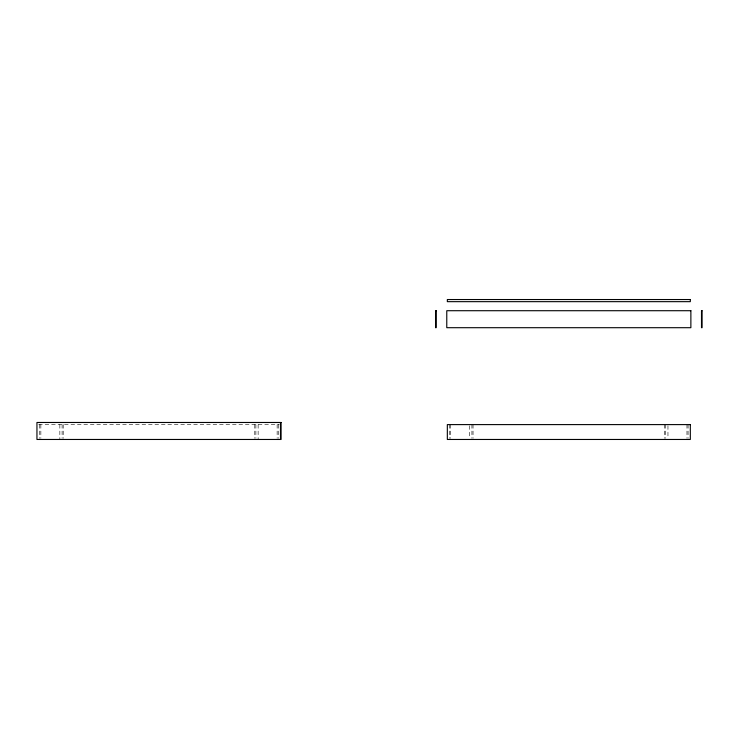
<?xml version="1.0" encoding="UTF-8"?>
<svg xmlns="http://www.w3.org/2000/svg" width="739" height="739" viewBox="0 0 739 739"><rect width="100%" height="100%" fill="white"/><g stroke="black" fill="none" stroke-linecap="round" stroke-linejoin="round"><path stroke-width="0.55" stroke-dasharray="3.69 2.77" d="M38.659 424.602L279.342 424.602M688.083 424.602L688.083 438.319M686.965 424.602L686.965 438.319M667.964 425.747L667.964 438.319M665.728 424.602L665.728 438.319M664.61 424.602L664.61 438.319M473.043 424.602L473.043 438.319M471.925 424.602L471.925 438.319M469.69 425.747L469.69 438.319M450.688 424.602L450.688 438.319M449.571 424.602L449.571 438.319M278.252 424.602L278.252 438.319M277.134 424.602L277.134 438.319M258.133 424.602L258.133 439.465M255.897 424.602L255.897 438.319M254.779 424.602L254.779 438.319M63.212 424.602L63.212 438.319M62.094 424.602L62.094 438.319M59.859 424.602L59.859 439.465M40.857 424.602L40.857 438.319M39.74 424.602L39.74 438.319"/><path stroke-width="1.11" d="M280.487 422.477L280.487 439.465M690.318 299.535L447.335 299.535L447.335 301.66L690.318 301.66L690.318 299.535M436.158 310.713L435.594 310.713L435.594 327.7L436.158 327.7L436.158 310.713M690.873 310.713L446.772 310.713L446.772 327.7L690.873 327.7L690.873 310.713M702.05 310.713L701.496 310.713L701.496 327.7L702.05 327.7L702.05 310.713M281.051 422.477L36.95 422.477L36.95 439.465L281.051 439.465L281.051 422.477M690.318 424.602L447.335 424.602L447.335 439.465L690.318 439.465L690.318 424.602"/></g></svg>
